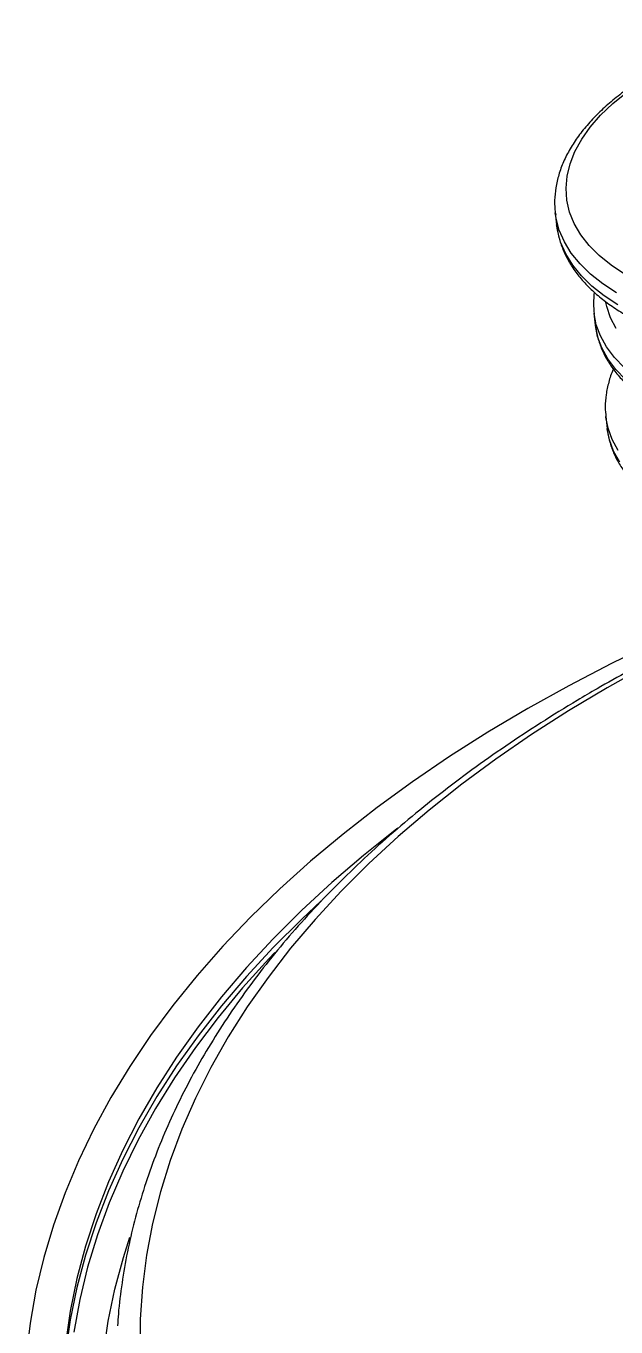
# Model space of a CAD drawing. Header units: millimetres. Extents: x 118006 to 124636, y -130611 to -125922.
# Drawn here: x 122270.4 to 122357.2, y -128636.5 to -128445.3 of the extents above; entities that cross this region are included whole.
import ezdxf

# ---------------------------------------------------------------- set-up
doc = ezdxf.new("R2010")
doc.units = ezdxf.units.MM
doc.header["$LTSCALE"] = 13
doc.layers.add('几何体', color=7, linetype='Continuous')

msp = doc.modelspace()

# ---------------------------------------------------------------- linework, layer by layer
at = {"layer": '几何体'}
for p, q in [((122348.23, -128472.75), (122348.43, -128474.51)), ((122348.26, -128472.98), (122348.23, -128472.75)), ((122348.46, -128474.73), (122348.43, -128474.51)), ((122353.92, -128487.5), (122354.12, -128489.25)), ((122353.93, -128487.58), (122353.92, -128487.5)), ((122354.13, -128489.33), (122354.12, -128489.25)), ((122355.65, -128502.69), (122355.85, -128504.44)), ((122355.66, -128502.77), (122355.65, -128502.69)), ((122355.86, -128504.52), (122355.85, -128504.44)), ((122360.9, -128539.75), (122355.85, -128542.57))]:
    msp.add_line(p, q, dxfattribs=at)
at = {"layer": '几何体', "flags": 128}
for points in [[(122358.42, -128481.77), (122356.44, -128480.45), (122354.7, -128479.04), (122353.21, -128477.55), (122351.98, -128475.98), (122351.03, -128474.34), (122350.34, -128472.65), (122349.94, -128470.91), (122349.81, -128469.14), (122349.97, -128467.35), (122350.41, -128465.54), (122351.13, -128463.73), (122352.12, -128461.93), (122353.38, -128460.15), (122354.9, -128458.41), (122356.67, -128456.7), (122358.69, -128455.05)], [(122357.23, -128484.54), (122355.2, -128483.2), (122353.41, -128481.78), (122351.87, -128480.27), (122350.59, -128478.69), (122349.57, -128477.03), (122348.82, -128475.32), (122348.35, -128473.57), (122348.26, -128472.98)], [(122357.43, -128486.29), (122355.4, -128484.96), (122353.61, -128483.53), (122352.07, -128482.02), (122350.79, -128480.44), (122349.77, -128478.79), (122349.02, -128477.08), (122348.55, -128475.32), (122348.46, -128474.73)], [(122358.36, -128495.49), (122356.93, -128494.02), (122355.77, -128492.47), (122354.88, -128490.86), (122354.26, -128489.2), (122353.93, -128487.58)], [(122357.19, -128489.78), (122356.36, -128488.19), (122355.81, -128486.54), (122355.68, -128485.95)], [(122358.56, -128497.25), (122357.13, -128495.77), (122355.97, -128494.23), (122355.08, -128492.62), (122354.46, -128490.95), (122354.13, -128489.33)], [(122357.5, -128507.67), (122356.6, -128506.06), (122355.99, -128504.39), (122355.66, -128502.77)], [(122357.7, -128509.42), (122356.8, -128507.81), (122356.19, -128506.14), (122355.86, -128504.52)], [(122359.84, -128537.36), (122356.48, -128539.02), (122350.24, -128542.26), (122344.19, -128545.62), (122338.34, -128549.1), (122332.69, -128552.68), (122327.25, -128556.38), (122322.03, -128560.17), (122317.04, -128564.07), (122312.27, -128568.05), (122307.73, -128572.13), (122303.43, -128576.3), (122299.37, -128580.54), (122295.57, -128584.86), (122292.01, -128589.25), (122288.71, -128593.7), (122285.67, -128598.22), (122282.89, -128602.8), (122280.38, -128607.42), (122278.13, -128612.09), (122276.16, -128616.8), (122274.46, -128621.55), (122273.03, -128626.32), (122271.89, -128631.12), (122271.02, -128635.94), (122270.43, -128640.78)], [(122355.85, -128542.57), (122350.2, -128545.95), (122344.75, -128549.45), (122339.51, -128553.04), (122334.5, -128556.74), (122329.71, -128560.54), (122325.15, -128564.44), (122320.83, -128568.42), (122316.75, -128572.48), (122312.91, -128576.63), (122309.33, -128580.85), (122306.01, -128585.14), (122302.94, -128589.49), (122300.14, -128593.9), (122297.6, -128598.37), (122295.34, -128602.88), (122293.34, -128607.44), (122291.63, -128612.03), (122290.19, -128616.66), (122289.02, -128621.31), (122288.14, -128625.98), (122287.54, -128630.66), (122287.23, -128635.36), (122287.19, -128640.06)], [(122325.1, -128563.19), (122324.94, -128563.31), (122320.05, -128567.21), (122315.38, -128571.2), (122310.96, -128575.28), (122306.78, -128579.45), (122302.84, -128583.69), (122299.16, -128588.01), (122295.73, -128592.4), (122292.56, -128596.85), (122289.65, -128601.37), (122287.02, -128605.93), (122284.65, -128610.55), (122282.55, -128615.21), (122280.73, -128619.91), (122279.18, -128624.64), (122277.92, -128629.4), (122276.93, -128634.18), (122276.23, -128638.98)], [(122313.82, -128573.91), (122310.96, -128576.59), (122306.78, -128580.75), (122302.84, -128585), (122299.16, -128589.32), (122295.73, -128593.71), (122292.56, -128598.16), (122289.65, -128602.67), (122287.02, -128607.24), (122284.65, -128611.86), (122282.55, -128616.52), (122280.73, -128621.22), (122279.18, -128625.95), (122277.92, -128630.71), (122276.93, -128635.49), (122276.23, -128640.28), (122275.8, -128645.09), (122275.67, -128649.23)], [(122307, -128581.47), (122306.1, -128582.43), (122302.25, -128586.69), (122298.66, -128591.03), (122295.33, -128595.44), (122292.26, -128599.9), (122289.45, -128604.43), (122286.91, -128609.01), (122284.64, -128613.63), (122282.65, -128618.3), (122280.93, -128623), (122279.48, -128627.74), (122278.32, -128632.5), (122277.44, -128637.28)], [(122293.37, -128693.37), (122292.53, -128691.87), (122290.18, -128687.32), (122288.1, -128682.74), (122286.29, -128678.12), (122284.76, -128673.46), (122283.5, -128668.78), (122282.52, -128664.07), (122281.82, -128659.35), (122281.4, -128654.62), (122281.26, -128649.88), (122281.4, -128645.14), (122281.82, -128640.41), (122282.52, -128635.69), (122283.5, -128630.98), (122284.76, -128626.3), (122285.71, -128623.31)]]:
    msp.add_lwpolyline(points, dxfattribs=at)
at = {"layer": '几何体'}
for points, knots in [([(122379.59, -128445.3), (122379.39, -128445.35), (122378.1, -128445.67), (122375.8, -128446.39), (122372.7, -128447.43), (122369.74, -128448.6), (122366.9, -128449.86), (122364.21, -128451.21), (122361.68, -128452.66), (122359.33, -128454.19), (122357.17, -128455.79), (122355.21, -128457.47), (122353.46, -128459.22), (122351.94, -128461.02), (122350.66, -128462.87), (122349.63, -128464.76), (122348.86, -128466.67), (122348.36, -128468.58), (122348.13, -128470.47), (122348.11, -128471.95), (122348.25, -128472.79), (122348.29, -128473.01)], [0, 0, 0, 0, 0.010248, 0.067461, 0.12473, 0.182067, 0.239487, 0.297004, 0.35463, 0.412373, 0.470233, 0.528195, 0.586214, 0.644171, 0.701903, 0.759192, 0.815799, 0.871536, 0.926355, 0.980396, 1, 1, 1, 1]), ([(122348.49, -128474.76), (122348.54, -128475.15), (122348.67, -128476.14), (122349.16, -128477.7), (122349.92, -128479.43), (122350.93, -128481.09), (122352.18, -128482.69), (122353.66, -128484.22), (122355.38, -128485.66), (122357.31, -128487.02), (122359.46, -128488.28), (122361.81, -128489.43), (122364.34, -128490.46), (122367.03, -128491.38), (122369.87, -128492.18), (122372.84, -128492.85), (122375.93, -128493.4), (122379.13, -128493.82), (122382.41, -128494.11), (122385.75, -128494.27), (122389.15, -128494.3), (122392.59, -128494.2), (122396.04, -128493.97), (122399.49, -128493.62), (122402.93, -128493.14), (122406.33, -128492.54), (122409.67, -128491.81), (122412.95, -128490.98), (122416.13, -128490.02), (122419.22, -128488.96), (122422.18, -128487.8), (122425.01, -128486.53), (122427.7, -128485.17), (122430.22, -128483.73), (122432.56, -128482.2), (122434.72, -128480.59), (122436.67, -128478.9), (122438.41, -128477.16), (122439.93, -128475.35), (122441.2, -128473.5), (122442.22, -128471.61), (122442.97, -128469.7), (122443.47, -128467.79), (122443.68, -128465.9), (122443.7, -128464.55), (122443.59, -128463.85), (122443.57, -128463.76)], [0, 0, 0, 0, 0.013974, 0.035969, 0.058046, 0.080353, 0.102983, 0.125963, 0.149257, 0.172788, 0.19647, 0.220226, 0.244, 0.267753, 0.291473, 0.315153, 0.338796, 0.362404, 0.385981, 0.409533, 0.433065, 0.456582, 0.480089, 0.503591, 0.527092, 0.550597, 0.574109, 0.597633, 0.621175, 0.64474, 0.668334, 0.691962, 0.71563, 0.739343, 0.763104, 0.786913, 0.810764, 0.834637, 0.858482, 0.882232, 0.905796, 0.929075, 0.951995, 0.974538, 0.996764, 1, 1, 1, 1]), ([(122354.15, -128489.34), (122354.16, -128489.44), (122354.2, -128490.12), (122354.53, -128491.37), (122355.13, -128493.06), (122356, -128494.69), (122357.11, -128496.25), (122358.45, -128497.75), (122360.02, -128499.16), (122361.82, -128500.49), (122363.84, -128501.72), (122366.05, -128502.85), (122368.45, -128503.86), (122371.02, -128504.76), (122373.73, -128505.53), (122376.58, -128506.17), (122379.55, -128506.69), (122382.62, -128507.09), (122385.77, -128507.35), (122388.98, -128507.48), (122392.25, -128507.48), (122395.54, -128507.36), (122398.85, -128507.1), (122402.15, -128506.72), (122405.42, -128506.21), (122408.65, -128505.58), (122411.83, -128504.83), (122414.92, -128503.97), (122417.91, -128503), (122420.8, -128501.91), (122423.55, -128500.73), (122426.16, -128499.45), (122428.62, -128498.08), (122430.9, -128496.63), (122432.99, -128495.09), (122434.89, -128493.48), (122436.57, -128491.8), (122438.02, -128490.06), (122439.23, -128488.27), (122440.19, -128486.45), (122440.88, -128484.61), (122441.3, -128482.76), (122441.47, -128481.09), (122441.38, -128480.04), (122441.35, -128479.6)], [0, 0, 0, 0, 0.00375, 0.026656, 0.049566, 0.072656, 0.096073, 0.119892, 0.144103, 0.168631, 0.193374, 0.218231, 0.243126, 0.268003, 0.292842, 0.317635, 0.342383, 0.36709, 0.391761, 0.416402, 0.441021, 0.465623, 0.490214, 0.514802, 0.53939, 0.563985, 0.588591, 0.613214, 0.637863, 0.662543, 0.687261, 0.712025, 0.736842, 0.761716, 0.786648, 0.811631, 0.836645, 0.861626, 0.886492, 0.911129, 0.935418, 0.959276, 0.982701, 1, 1, 1, 1]), ([(122353.96, -128484.42), (122353.9, -128484.98), (122353.79, -128486.04), (122353.9, -128487.09), (122353.95, -128487.59)], [0, 0, 0, 0, 0.528177, 1, 1, 1, 1]), ([(122355.88, -128504.54), (122355.88, -128504.63), (122355.93, -128505.32), (122356.25, -128506.57), (122356.86, -128508.25), (122357.73, -128509.88), (122358.83, -128511.45), (122360.17, -128512.94), (122361.75, -128514.36), (122363.55, -128515.69), (122365.56, -128516.92), (122367.78, -128518.04), (122370.18, -128519.06), (122372.75, -128519.95), (122375.46, -128520.72), (122378.31, -128521.37), (122381.28, -128521.89), (122384.34, -128522.28), (122387.49, -128522.54), (122390.71, -128522.67), (122393.97, -128522.68), (122397.27, -128522.55), (122400.58, -128522.29), (122403.88, -128521.91), (122407.15, -128521.4), (122410.38, -128520.78), (122413.55, -128520.03), (122416.65, -128519.16), (122419.64, -128518.19), (122422.53, -128517.11), (122425.28, -128515.93), (122427.89, -128514.65), (122430.34, -128513.28), (122432.63, -128511.82), (122434.72, -128510.29), (122436.61, -128508.67), (122438.3, -128506.99), (122439.75, -128505.25), (122440.96, -128503.47), (122441.91, -128501.64), (122442.61, -128499.8), (122443.03, -128497.96), (122443.2, -128496.28), (122443.11, -128495.23), (122443.07, -128494.79)], [0, 0, 0, 0, 0.00375, 0.026656, 0.049566, 0.072656, 0.096073, 0.119892, 0.144103, 0.168631, 0.193374, 0.218231, 0.243126, 0.268003, 0.292842, 0.317635, 0.342383, 0.36709, 0.391761, 0.416402, 0.441021, 0.465623, 0.490214, 0.514802, 0.53939, 0.563985, 0.588591, 0.613214, 0.637863, 0.662543, 0.687261, 0.712025, 0.736842, 0.761716, 0.786648, 0.811631, 0.836645, 0.861626, 0.886492, 0.911129, 0.935418, 0.959276, 0.982701, 1, 1, 1, 1]), ([(122356.79, -128495.73), (122356.78, -128495.75), (122356.46, -128496.38), (122356.07, -128497.63), (122355.66, -128499.47), (122355.52, -128501.19), (122355.63, -128502.29), (122355.68, -128502.78)], [0, 0, 0, 0, 0.009685, 0.27428, 0.534118, 0.789293, 1, 1, 1, 1]), ([(122360.68, -128539.23), (122360.13, -128539.52), (122357.97, -128540.65), (122355.91, -128541.84), (122354.37, -128542.72)], [0, 0, 0, 0, 0.255748, 1, 1, 1, 1]), ([(122354.37, -128542.72), (122353.4, -128543.28), (122350.59, -128544.92), (122346.09, -128547.71), (122340.92, -128551.12), (122335.95, -128554.63), (122331.17, -128558.23), (122326.59, -128561.93), (122322.23, -128565.71), (122318.07, -128569.59), (122314.14, -128573.54), (122310.42, -128577.56), (122306.93, -128581.66), (122303.68, -128585.83), (122300.66, -128590.06), (122297.88, -128594.34), (122295.33, -128598.68), (122293.04, -128603.06), (122290.99, -128607.49), (122289.19, -128611.95), (122287.64, -128616.44), (122286.34, -128620.96), (122285.29, -128625.49), (122284.51, -128630.04), (122284.04, -128633.68), (122283.92, -128635.79), (122283.89, -128636.38)], [0, 0, 0, 0, 0.023158, 0.067086, 0.11102, 0.154955, 0.198888, 0.242815, 0.286732, 0.330634, 0.374517, 0.418373, 0.462196, 0.505979, 0.549715, 0.593395, 0.637012, 0.680561, 0.724035, 0.767433, 0.810751, 0.853994, 0.897164, 0.940269, 0.983321, 1, 1, 1, 1])]:
    msp.add_open_spline(points, degree=3, knots=knots, dxfattribs=at)

doc.saveas('drawing.dxf')
